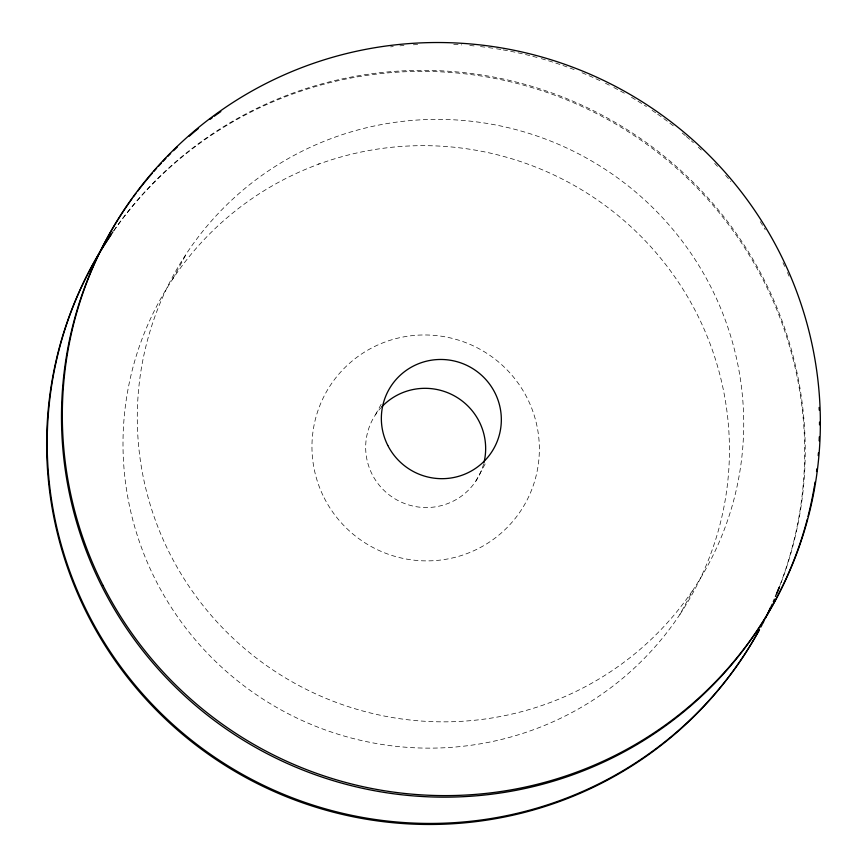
<?xml version="1.0" encoding="UTF-8"?>
<svg xmlns="http://www.w3.org/2000/svg" width="867" height="867" viewBox="0 0 867 867"><rect width="100%" height="100%" fill="white"/><g stroke="black" fill="none" stroke-linecap="round" stroke-linejoin="round"><path stroke-width="0.65" stroke-dasharray="4.33 3.25" d="M172.544 279.337L186.828 253.056M318.633 164.199L319.121 163.289M375.465 414.773L381.74 403.231M475.853 481.087L486.517 461.461M679.891 614.465A304.046 300.405 28.5 0 0 443.232 146.317A304.046 300.405 28.5 0 0 155.529 579.915A304.046 300.405 28.5 0 0 679.891 614.465L694.174 588.173A304.046 300.405 28.5 0 0 457.516 120.036A304.046 300.405 28.5 0 0 169.813 553.634A304.046 300.405 28.5 0 0 694.174 588.173M390.573 46.872A380.06 375.509 28.5 0 1 393.239 46.558M399.915 45.843A380.06 375.509 28.5 0 1 403.924 45.474M413.331 44.781A380.06 375.509 28.5 0 1 420.072 44.434M453.744 44.455A380.06 375.509 28.5 0 1 461.764 44.9M469.784 45.507A380.06 375.509 28.5 0 1 475.138 46.016M480.491 46.59A380.06 375.509 28.5 0 1 487.178 47.425M488.522 47.609A380.06 375.509 28.5 0 1 495.209 48.585M496.542 48.79A380.06 375.509 28.5 0 1 501.874 49.679M503.207 49.907A380.06 375.509 28.5 0 1 538.689 57.926M541.268 58.653A380.06 375.509 28.5 0 1 577.043 70.736M582.06 72.763A380.06 375.509 28.5 0 1 600.614 80.945M605.469 83.275A380.06 375.509 28.5 0 1 611.473 86.288M613.847 87.524A380.06 375.509 28.5 0 1 625.66 93.939M631.501 97.31A380.06 375.509 28.5 0 1 646.435 106.587M652.071 110.337A380.06 375.509 28.5 0 1 656.525 113.404M657.641 114.184A380.06 375.509 28.5 0 1 673.865 126.268M682.21 133.009A380.06 375.509 28.5 0 1 685.288 135.61M686.306 136.477A380.06 375.509 28.5 0 1 690.37 140.01M691.378 140.898A380.06 375.509 28.5 0 1 693.394 142.697M698.368 147.249A380.06 375.509 28.5 0 1 701.316 150.034M714.701 163.419A380.06 375.509 28.5 0 1 717.486 166.377M725.614 175.394A380.06 375.509 28.5 0 1 730.859 181.517M760.251 221.649A380.06 375.509 28.5 0 1 765.225 229.679M782.977 262.755A380.06 375.509 28.5 0 1 784.689 266.397M787.453 272.509A380.06 375.509 28.5 0 1 789.057 276.215M483.558 464.159A60.159 59.444 28.5 0 1 397.108 500.064A60.159 59.444 28.5 0 1 380.808 407.891M113.675 230.752A380.06 375.509 28.5 0 1 603.194 115.712A380.06 375.509 28.5 0 1 779.552 586.71M113.891 230.676A380.06 375.509 28.5 0 1 602.034 116.427A380.06 375.509 28.5 0 1 779.964 585.236M324.15 497.81A114.021 112.656 28.5 0 0 520.785 510.761A114.021 112.656 28.5 0 0 432.037 335.215A114.021 112.656 28.5 0 0 324.15 497.81"/><path stroke-width="1.3" d="M807.296 519.17A380.06 375.509 28.5 0 1 280.084 760.142A380.06 375.509 28.5 0 1 131.871 198.955M133.464 196.755A380.06 375.509 28.5 0 1 135.891 193.493M137.539 191.325A380.06 375.509 28.5 0 1 152.126 173.367M153.914 171.319A380.06 375.509 28.5 0 1 156.624 168.274M158.455 166.258A380.06 375.509 28.5 0 1 161.208 163.256M163.072 161.284A380.06 375.509 28.5 0 1 165.879 158.347M167.764 156.407A380.06 375.509 28.5 0 1 170.626 153.524M173.508 150.685A380.06 375.509 28.5 0 1 177.334 147M189.169 136.249A380.06 375.509 28.5 0 1 198.38 128.489M209.998 119.408A380.06 375.509 28.5 0 1 212.144 117.804M214.301 116.221A380.06 375.509 28.5 0 1 220.836 111.561M819.142 407.468A380.06 375.509 28.5 0 1 819.25 410.124M819.521 422.121A380.06 375.509 28.5 0 1 819.521 424.797M819.315 436.838A380.06 375.509 28.5 0 1 819.163 440.859M818.437 452.899A380.06 375.509 28.5 0 1 818.22 455.576M816.866 468.884A380.06 375.509 28.5 0 1 816.541 471.529M815.045 482.063A380.06 375.509 28.5 0 1 814.633 484.686M814.406 486.019A380.06 375.509 28.5 0 1 807.979 516.537M381.653 406.97A60.159 59.444 28.5 0 1 454.221 395.796A60.159 59.444 28.5 0 1 483.873 462.945M759.525 629.529A380.06 375.509 28.5 0 1 230.199 768.563A380.06 375.509 28.5 0 1 110.824 235.12M778.989 587.739A380.06 375.509 28.5 0 1 775.434 596.496M770.503 607.648A380.06 375.509 28.5 0 1 765.193 618.68M762.093 624.728A380.06 375.509 28.5 0 1 760.814 627.134M759.427 629.691A380.06 375.509 28.5 0 1 229.007 766.461A380.06 375.509 28.5 0 1 112.905 231.857M779.552 586.71A380.06 375.509 28.5 0 1 777.038 592.963M774.394 599.195A380.06 375.509 28.5 0 1 773.299 601.676M772.194 604.147A380.06 375.509 28.5 0 1 766.97 615.212M763.903 621.281A380.06 375.509 28.5 0 1 762.646 623.698M102.978 585.344A380.06 375.509 28.5 0 0 758.43 628.521A380.06 375.509 28.5 0 0 462.61 43.35A380.06 375.509 28.5 0 0 102.978 585.344M387.777 445.389A60.159 59.444 28.5 0 0 491.535 452.227A60.159 59.444 28.5 0 0 444.706 359.599A60.159 59.444 28.5 0 0 387.777 445.389"/></g></svg>
